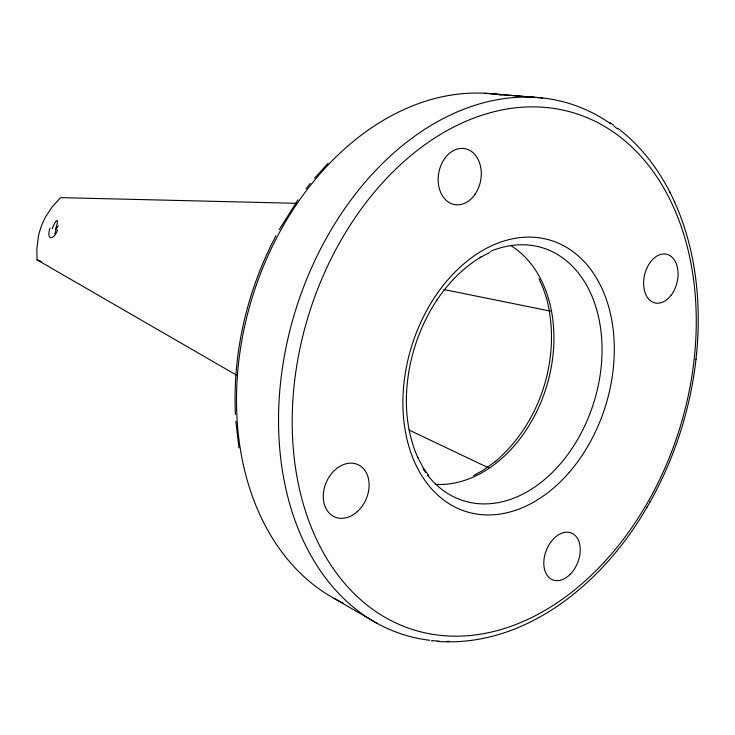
<?xml version="1.0" encoding="UTF-8"?>
<svg xmlns="http://www.w3.org/2000/svg" width="735" height="735" viewBox="0 0 735 735"><rect width="100%" height="100%" fill="white"/><g stroke="black" fill="none" stroke-linecap="round" stroke-linejoin="round"><path stroke-width="1.1" d="M696.615 353.333C701.521 301.938 695.76 248.706 674.307 201.372M649.951 502.097C674.647 458.098 690.395 409.11 696.027 358.974M695.999 359.277L696.642 353.011M275.956 235.742C247.18 290.389 232.49 352.662 235.421 414.448M437.343 641.444C527.326 647.654 604.795 580.962 647.149 506.985M279.337 229.495L297.941 199.81M646.984 507.288L650.117 501.812M306.091 188.73L310.308 183.382M314.617 178.164L328.021 163.335M495.096 461.764C541.061 422.698 561.926 356.043 546.399 297.748L546.592 298.483L543.211 288.313L539.012 278.74M495.666 461.277L482.674 470.575L473.634 475.545M489.795 252.5L479.937 257.645L480.846 257.131C462.967 267.788 448.231 283.14 436.709 300.367L437.003 299.935C417.903 328.857 407.153 363.219 406.372 397.865L406.381 397.341C406.032 418.05 409.395 439.052 418.022 457.988L417.572 457.041L422.735 466.881L428.716 475.738M295.856 203.301L60.573 197.632L51.735 207.481L45.91 216.356A62.861 55.263 -72.4 0 0 38.523 235.862L36.851 248.632L37.035 259.841L236.321 375.025M493.323 93.951L542.66 98.003M484.788 93.253L533.996 97.296M431.28 640.801L432.465 640.957M443.968 289.544L550.671 311.181M37.035 259.841L41.289 261.458M408.991 429.993L488.692 467.892M334.012 598.354L376.816 623.188M609.811 122.534L613.863 125.327M617.832 128.257C642.849 147.404 661.923 173.579 674.712 202.217M669.686 191.771L670.109 192.643M238.948 447.808L235.843 421.247M343.227 603.049A267.375 197.586 -72.6 0 1 252.518 296.563A267.375 197.586 -72.6 0 1 501.288 95.045M429.626 640.286A278.216 200.232 -72.6 0 1 299.88 297.206A278.216 200.232 -72.6 0 1 610.537 123.719M614.12 126.31A278.216 200.232 -72.6 0 1 617.639 129.002M449.397 641.37A278.216 200.232 -72.6 0 1 447.192 641.379M439.484 641.159A278.216 200.232 -72.6 0 1 432.906 640.654M490.567 251.315A132.493 94.916 -72.6 0 1 595.286 397.589A132.493 94.916 -72.6 0 1 427.494 475.049M425.537 472.44A132.493 94.916 -72.6 0 1 423.048 468.811M510.412 245.325A127.375 93.722 -72.6 0 1 546.105 387.97A127.375 93.722 -72.6 0 1 435.212 484.365M52.203 228.704A9.289 1.626 -68.9 0 1 57.082 220.5A9.289 1.626 -68.9 0 1 55.373 229.55M57.578 230.165A9.289 3.905 -68.4 0 1 50.614 237.708A9.289 3.905 -68.4 0 1 49.998 228.144M54.914 233.914A9.169 4.153 -68.4 0 1 58.267 225.847M475.012 194.325A28.435 21.297 -79.5 0 0 465.255 148.718A28.435 21.297 -79.5 0 0 438.896 186.791A28.435 21.297 -79.5 0 0 475.012 194.325M671.073 295.305A25.036 16.657 -76.4 0 0 667.72 254.54A25.036 16.657 -76.4 0 0 643.713 285.924A25.036 16.657 -76.4 0 0 671.073 295.305M357.201 511.735A28.628 21.637 -66.2 0 0 358.138 464.722A28.628 21.637 -66.2 0 0 323.29 495.757A28.628 21.637 -66.2 0 0 357.201 511.735M570.002 574.485A25.229 16.868 -68.3 0 0 572.234 533.371A25.229 16.868 -68.3 0 0 543.836 561.384A25.229 16.868 -68.3 0 0 570.002 574.485M604.446 561.871A270.599 194.003 -72.6 0 0 585.767 117.113A270.599 194.003 -72.6 0 0 292.475 435.598A270.599 194.003 -72.6 0 0 604.446 561.871M569.258 472.339A142.066 101.43 -72.6 0 0 553.234 241.172A142.066 101.43 -72.6 0 0 403.304 414.577A142.066 101.43 -72.6 0 0 569.258 472.339"/></g></svg>
